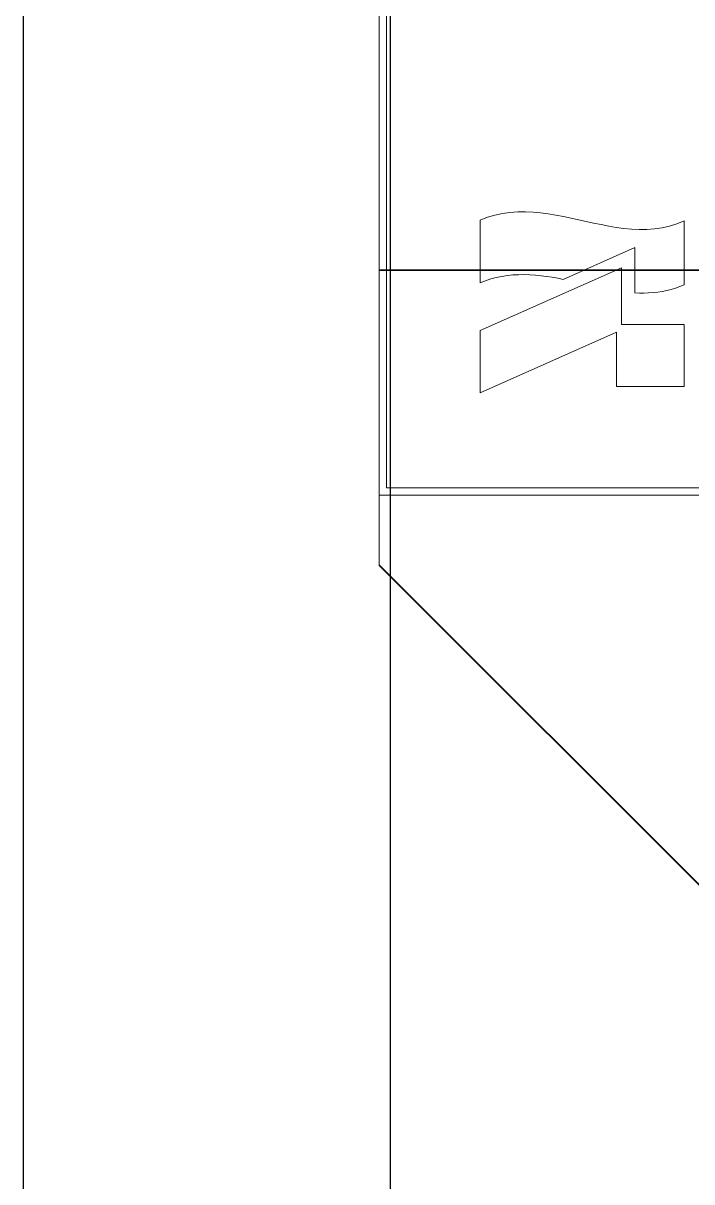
# Model space of a CAD drawing. Header units: millimetres. Extents: x 37984 to 70752, y 14140 to 37584.
# Drawn here: x 45857.79 to 45866.9, y 28242.04 to 28257.84 of the extents above; entities that cross this region are included whole.
import ezdxf

# ---------------------------------------------------------------- set-up
doc = ezdxf.new("R2010")
doc.units = ezdxf.units.MM
doc.layers.add('000-PI-Oprema', color=30, linetype='Continuous', lineweight=5)
doc.layers.add('004-PI-DIN Šina', color=3, linetype='Continuous')

# ---------------------------------------------------------------- blocks, each defined once
blk = doc.blocks.new('DELTA IP 30 - 47506030')
at = {"layer": '000-PI-Oprema'}
for p, q in [((47323.898, 28608.374), (47323.898, 28634.374)), ((47323.911, 28608.374), (47323.911, 28634.374)), ((47326.973, 28634.374), (47326.973, 28608.374)), ((47326.873, 28608.474), (47326.873, 28634.274)), ((47327.922, 28608.374), (47335.594, 28616.046)), ((47335.605, 28616.046), (47327.932, 28608.374)), ((47323.233, 28612.528), (47323.273, 28612.431)), ((47324.105, 28612.528), (47323.233, 28612.528)), ((47323.233, 28612.528), (47323.233, 28612.528)), ((47323.233, 28612.528), (47323.233, 28612.528)), ((47323.233, 28612.528), (47323.233, 28612.528)), ((47323.233, 28612.528), (47323.233, 28612.528)), ((47323.233, 28612.528), (47323.233, 28612.528)), ((47323.233, 28612.528), (47323.233, 28612.528)), ((47323.233, 28612.528), (47323.233, 28612.528)), ((47323.273, 28612.431), (47323.304, 28612.331)), ((47324.129, 28612.471), (47324.105, 28612.528)), ((47324.105, 28612.528), (47324.105, 28612.528)), ((47324.105, 28612.528), (47324.105, 28612.528)), ((47324.105, 28612.528), (47324.105, 28612.528)), ((47324.105, 28612.528), (47324.105, 28612.528)), ((47324.105, 28612.528), (47324.105, 28612.528)), ((47324.105, 28612.528), (47324.105, 28612.528)), ((47324.105, 28612.528), (47324.105, 28612.528)), ((47324.149, 28612.412), (47324.129, 28612.471)), ((47324.167, 28612.352), (47324.149, 28612.412)), ((47324.647, 28611.674), (47324.647, 28612.528)), ((47324.647, 28612.528), (47325.489, 28612.528)), ((47324.647, 28612.528), (47324.647, 28612.528)), ((47324.647, 28612.528), (47324.647, 28612.528)), ((47324.647, 28612.528), (47324.647, 28612.528)), ((47324.647, 28612.528), (47324.647, 28612.528)), ((47324.647, 28612.528), (47324.647, 28612.528)), ((47324.647, 28612.528), (47324.647, 28612.528)), ((47324.647, 28612.528), (47324.647, 28612.528)), ((47325.489, 28612.528), (47325.489, 28611.605)), ((47325.489, 28612.528), (47325.489, 28612.528)), ((47325.489, 28612.528), (47325.489, 28612.528)), ((47325.489, 28612.528), (47325.489, 28612.528)), ((47325.489, 28612.528), (47325.489, 28612.528)), ((47325.489, 28612.528), (47325.489, 28612.528)), ((47325.489, 28612.528), (47325.489, 28612.528)), ((47325.489, 28612.528), (47325.489, 28612.528)), ((47323.304, 28612.331), (47323.327, 28612.228)), ((47323.327, 28612.228), (47323.342, 28612.124)), ((47324.182, 28612.291), (47324.167, 28612.352)), ((47324.194, 28612.23), (47324.182, 28612.291)), ((47324.204, 28612.168), (47324.194, 28612.23)), ((47323.342, 28612.124), (47323.349, 28612.02)), ((47324.211, 28612.106), (47324.204, 28612.168)), ((47324.215, 28612.043), (47324.211, 28612.106)), ((47323.35, 28611.916), (47323.345, 28611.811)), ((47323.349, 28612.02), (47323.35, 28611.916)), ((47324.217, 28611.981), (47324.215, 28612.043)), ((47324.215, 28611.855), (47324.217, 28611.918)), ((47324.217, 28611.918), (47324.217, 28611.981)), ((47323.345, 28611.811), (47323.335, 28611.707)), ((47323.597, 28611.855), (47324.215, 28611.855)), ((47324.03, 28610.881), (47323.597, 28611.855)), ((47323.597, 28611.855), (47323.597, 28611.855)), ((47323.597, 28611.855), (47323.597, 28611.855)), ((47323.597, 28611.855), (47323.597, 28611.855)), ((47323.597, 28611.855), (47323.597, 28611.855)), ((47323.597, 28611.855), (47323.597, 28611.855)), ((47323.597, 28611.855), (47323.597, 28611.855)), ((47323.597, 28611.855), (47323.597, 28611.855)), ((47324.215, 28611.855), (47324.215, 28611.855)), ((47324.215, 28611.855), (47324.215, 28611.855)), ((47324.215, 28611.855), (47324.215, 28611.855)), ((47324.215, 28611.855), (47324.215, 28611.855)), ((47324.215, 28611.855), (47324.215, 28611.855)), ((47324.215, 28611.855), (47324.215, 28611.855)), ((47324.215, 28611.855), (47324.215, 28611.855)), ((47323.321, 28611.603), (47323.304, 28611.5)), ((47323.335, 28611.707), (47323.321, 28611.603)), ((47323.873, 28611.674), (47324.727, 28609.75)), ((47324.647, 28611.674), (47323.873, 28611.674)), ((47323.873, 28611.674), (47323.873, 28611.674)), ((47323.873, 28611.674), (47323.873, 28611.674)), ((47323.873, 28611.674), (47323.873, 28611.674)), ((47323.873, 28611.674), (47323.873, 28611.674)), ((47323.873, 28611.674), (47323.873, 28611.674)), ((47323.873, 28611.674), (47323.873, 28611.674)), ((47323.873, 28611.674), (47323.873, 28611.674)), ((47324.647, 28611.674), (47324.647, 28611.674)), ((47324.647, 28611.674), (47324.647, 28611.674)), ((47324.647, 28611.674), (47324.647, 28611.674)), ((47324.647, 28611.674), (47324.647, 28611.674)), ((47324.647, 28611.674), (47324.647, 28611.674)), ((47324.647, 28611.674), (47324.647, 28611.674)), ((47324.647, 28611.674), (47324.647, 28611.674)), ((47325.489, 28611.605), (47324.752, 28611.605)), ((47325.577, 28609.75), (47324.752, 28611.605)), ((47324.752, 28611.605), (47324.752, 28611.605)), ((47324.752, 28611.605), (47324.752, 28611.605)), ((47324.752, 28611.605), (47324.752, 28611.605)), ((47324.752, 28611.605), (47324.752, 28611.605)), ((47324.752, 28611.605), (47324.752, 28611.605)), ((47324.752, 28611.605), (47324.752, 28611.605)), ((47324.752, 28611.605), (47324.752, 28611.605)), ((47325.489, 28611.605), (47325.489, 28611.605)), ((47325.489, 28611.605), (47325.489, 28611.605)), ((47325.489, 28611.605), (47325.489, 28611.605)), ((47325.489, 28611.605), (47325.489, 28611.605)), ((47325.489, 28611.605), (47325.489, 28611.605)), ((47325.489, 28611.605), (47325.489, 28611.605)), ((47325.489, 28611.605), (47325.489, 28611.605)), ((47323.304, 28611.5), (47323.284, 28611.397)), ((47323.263, 28611.294), (47323.241, 28611.192)), ((47323.284, 28611.397), (47323.263, 28611.294)), ((47323.241, 28611.192), (47323.219, 28611.089)), ((47323.196, 28610.987), (47323.175, 28610.884)), ((47323.219, 28611.089), (47323.196, 28610.987)), ((47323.175, 28610.884), (47323.155, 28610.781)), ((47324.001, 28610.73), (47324.015, 28610.806)), ((47324.015, 28610.806), (47324.03, 28610.881)), ((47324.03, 28610.881), (47324.03, 28610.881)), ((47324.03, 28610.881), (47324.03, 28610.881)), ((47324.03, 28610.881), (47324.03, 28610.881)), ((47324.03, 28610.881), (47324.03, 28610.881)), ((47324.03, 28610.881), (47324.03, 28610.881)), ((47324.03, 28610.881), (47324.03, 28610.881)), ((47324.03, 28610.881), (47324.03, 28610.881)), ((47323.138, 28610.677), (47323.124, 28610.573)), ((47323.155, 28610.781), (47323.138, 28610.677)), ((47323.98, 28610.578), (47323.99, 28610.654)), ((47323.99, 28610.654), (47324.001, 28610.73)), ((47323.124, 28610.573), (47323.114, 28610.469)), ((47323.968, 28610.425), (47323.973, 28610.502)), ((47323.973, 28610.502), (47323.98, 28610.578)), ((47323.114, 28610.469), (47323.109, 28610.365)), ((47323.109, 28610.365), (47323.11, 28610.26)), ((47323.965, 28610.349), (47323.968, 28610.425)), ((47323.966, 28610.272), (47323.965, 28610.349)), ((47323.11, 28610.26), (47323.117, 28610.155)), ((47323.97, 28610.196), (47323.966, 28610.272)), ((47323.978, 28610.119), (47323.97, 28610.196)), ((47323.117, 28610.155), (47323.131, 28610.051)), ((47323.131, 28610.051), (47323.154, 28609.949)), ((47323.989, 28610.044), (47323.978, 28610.119)), ((47324.005, 28609.969), (47323.989, 28610.044)), ((47323.154, 28609.949), (47323.184, 28609.848)), ((47324.024, 28609.894), (47324.005, 28609.969)), ((47324.049, 28609.821), (47324.024, 28609.894)), ((47323.184, 28609.848), (47323.224, 28609.75)), ((47323.224, 28609.75), (47324.078, 28609.75)), ((47323.224, 28609.75), (47323.224, 28609.75)), ((47323.224, 28609.75), (47323.224, 28609.75)), ((47323.224, 28609.75), (47323.224, 28609.75)), ((47323.224, 28609.75), (47323.224, 28609.75)), ((47323.224, 28609.75), (47323.224, 28609.75)), ((47323.224, 28609.75), (47323.224, 28609.75)), ((47323.224, 28609.75), (47323.224, 28609.75)), ((47324.078, 28609.75), (47324.049, 28609.821)), ((47324.078, 28609.75), (47324.078, 28609.75)), ((47324.078, 28609.75), (47324.078, 28609.75)), ((47324.078, 28609.75), (47324.078, 28609.75)), ((47324.078, 28609.75), (47324.078, 28609.75)), ((47324.078, 28609.75), (47324.078, 28609.75)), ((47324.078, 28609.75), (47324.078, 28609.75)), ((47324.078, 28609.75), (47324.078, 28609.75)), ((47324.727, 28609.75), (47325.577, 28609.75)), ((47324.727, 28609.75), (47324.727, 28609.75)), ((47324.727, 28609.75), (47324.727, 28609.75)), ((47324.727, 28609.75), (47324.727, 28609.75)), ((47324.727, 28609.75), (47324.727, 28609.75)), ((47324.727, 28609.75), (47324.727, 28609.75)), ((47324.727, 28609.75), (47324.727, 28609.75)), ((47324.727, 28609.75), (47324.727, 28609.75)), ((47325.577, 28609.75), (47325.577, 28609.75)), ((47325.577, 28609.75), (47325.577, 28609.75)), ((47325.577, 28609.75), (47325.577, 28609.75)), ((47325.577, 28609.75), (47325.577, 28609.75)), ((47325.577, 28609.75), (47325.577, 28609.75)), ((47325.577, 28609.75), (47325.577, 28609.75)), ((47325.577, 28609.75), (47325.577, 28609.75)), ((47310.033, 28608.474), (47326.873, 28608.474)), ((47326.873, 28608.474), (47326.873, 28608.474)), ((47310.052, 28608.374), (47326.973, 28608.374)), ((47327.932, 28608.374), (47326.973, 28608.374)), ((47326.973, 28608.374), (47326.973, 28608.374)), ((47326.973, 28608.374), (47326.973, 28608.374))]:
    blk.add_line(p, q, dxfattribs=at)
blk = doc.blocks.new('*U529')
at = {"layer": '004-PI-DIN Šina'}
blk.add_lwpolyline([(220, -17.5), (220, 17.5), (0, 17.5), (0, -17.5)], close=True, dxfattribs=at)
blk.add_lwpolyline([(0, -12.5), (220, -12.5)], dxfattribs=at)

msp = doc.modelspace()

# ---------------------------------------------------------------- block references
at = {"rotation": 270}
msp.add_blockref('*U529', (45875.292, 28439.404), dxfattribs=at)

# ---------------------------------------------------------------- next in the draw order: block references
at = {"layer": '000-PI-Oprema', "rotation": 270}
msp.add_blockref('DELTA IP 30 - 47506030', (17254.271, 75578.377), dxfattribs=at)

doc.saveas('drawing.dxf')
